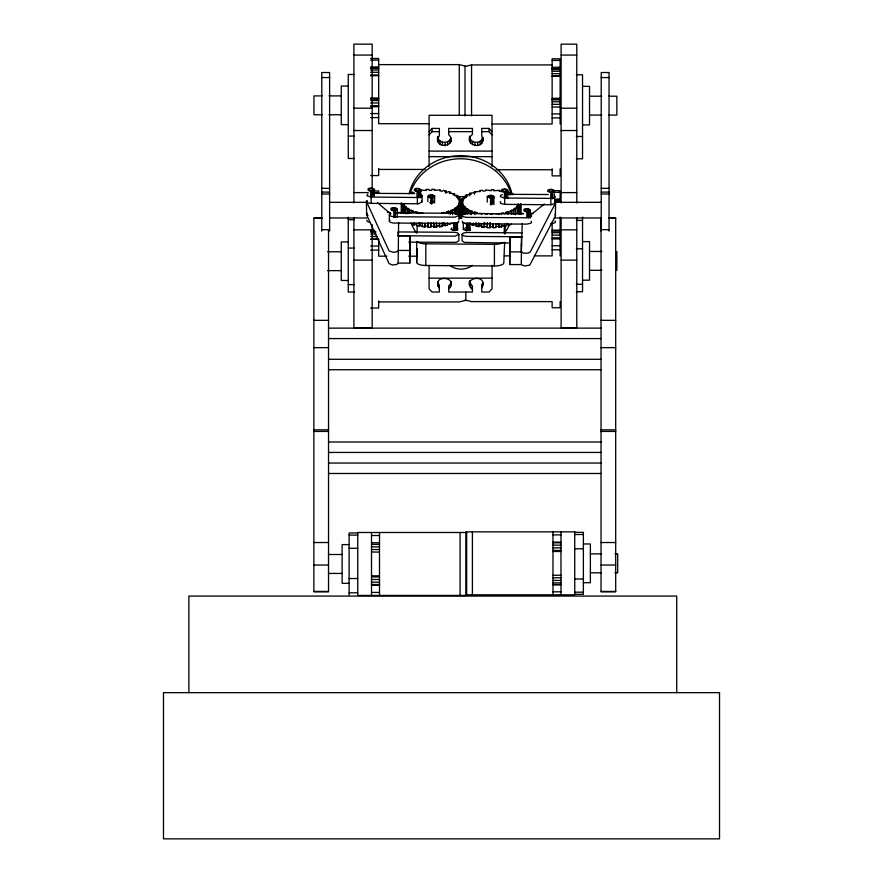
<?xml version="1.0" encoding="UTF-8"?>
<svg xmlns="http://www.w3.org/2000/svg" width="883" height="883" viewBox="0 0 883 883"><rect width="100%" height="100%" fill="white"/><g stroke="black" fill="none" stroke-linecap="round" stroke-linejoin="round"><path stroke-width="1.32" d="M472.427 289.37C459.911 277.681 488.983 272.748 481.765 287.814M398.586 222.472L398.167 263.101L396.787 264.47L392.306 264.966L389.05 263.576L366.6 214.712L366.456 201.534L367.085 200.562M398.564 236.478L398.001 232.836M398.167 263.101L409.756 263.123L409.977 235.816L398.388 235.783M409.756 263.123L409.977 235.816M521.301 264.58L509.712 264.547L509.933 237.24L521.522 237.273L521.301 264.58L524.524 266.004L529.767 265.132L555.385 216.037L555.562 202.858L554.977 201.876M509.712 264.547L509.933 237.24M416.997 232.384L417.273 225.54M504.635 242.339L503.807 262.891A9.194 3.146 0 0 1 494.414 265.993L425.816 265.507A9.327 3.19 0 0 1 416.666 262.273L417.218 248.576M504.138 233.002L504.414 226.158M504.966 234.116L505.297 225.905M522.283 223.476L521.158 251.423L523.409 253.134L528.045 253.167L530.253 251.997L555.562 202.858M438.376 142.284L437.67 136.688C434.657 151.059 459.116 145.574 448.696 134.624L448.696 128.421L472.427 128.421L472.427 134.315C460.915 144.315 485.253 151.843 482.935 137.318L481.963 139.591L481.963 142.825M437.67 139.922L439.359 135.364L439.359 128.421L432.107 128.421L429.094 131.6M430.871 222.56L430.716 227.328L428.001 227.262L428.145 222.483M460.551 202.141L460.727 200.993L463.045 201.059L463.487 199.922L461.246 199.668L461.246 202.207M461.29 205.916L461.467 202.24M490.197 222.98L490.043 227.759L487.328 227.682L487.482 222.902M370.926 197.792L371.003 190.562C365.794 190.32 371.478 186.854 373.388 189.282A3.642 1.247 0 0 1 373.332 189.845L372.218 189.955L372.218 195.386M395.098 216.324L395.098 209.536L396.213 209.437A3.642 1.247 0 0 0 396.279 208.863C394.359 206.434 388.686 209.9 393.884 210.143L393.807 210.584C390.783 211.258 389.282 207.626 393.045 207.704A2.837 0.971 0 0 1 395.22 207.748L397.328 208.741A5.132 1.755 0 0 1 397.24 209.558L396.577 210.033L397.207 210.286L397.207 217.086M417.273 196.766L417.35 190.894C412.151 190.64 417.825 187.185 419.745 189.613A3.642 1.247 0 0 1 419.679 190.176L418.564 190.287L418.564 195.717M432.471 203.509L432.471 196.71L433.586 196.611A3.642 1.247 0 0 0 433.641 196.048C431.732 193.62 426.048 197.075 431.257 197.328L431.18 197.77C428.156 198.443 426.644 194.812 430.418 194.889A2.837 0.971 0 0 1 432.593 194.922L434.69 195.916A5.132 1.755 0 0 1 434.613 196.743L433.95 197.218L434.579 197.472L434.579 202.902M451.787 227.98L450.882 229.359L454.061 230.474L454.138 223.244L453.509 223.211M454.061 230.474L454.226 222.825M465.992 223.399L466.555 223.874L463.685 223.101M463.266 222.384L463.365 229.547L466.555 230.673L465.407 230.088M490.506 204.977L490.584 197.748C485.385 197.505 491.058 194.039 492.979 196.468A3.642 1.247 0 0 1 492.913 197.03L491.798 197.141L491.798 203.929M505.705 196.335L505.705 190.905L506.82 190.794A3.642 1.247 0 0 0 506.875 190.231C504.966 187.803 499.281 191.269 504.48 191.512L504.414 191.953C501.378 192.626 499.877 188.995 503.652 189.072A2.837 0.971 0 0 1 505.816 189.105L507.924 190.099A5.132 1.755 0 0 1 507.835 190.927L507.184 191.401L507.813 191.655L507.813 198.443M528.089 216.015L528.089 210.584L529.215 210.485A3.642 1.247 0 0 0 529.27 209.911C527.361 207.494 521.676 210.949 526.875 211.192L526.809 211.633C523.774 212.306 522.272 208.675 526.047 208.752A2.837 0.971 0 0 1 528.211 208.796L530.319 209.79A5.132 1.755 0 0 1 530.23 210.607L529.579 211.081L529.579 216.512M552.052 196.666L552.052 191.225L553.166 191.125A3.642 1.247 0 0 0 553.233 190.562C551.312 188.134 545.639 191.589 550.837 191.843L549.094 192.053L547.581 191.158L547.957 190.077L549.999 189.404A2.837 0.971 0 0 1 552.173 189.437L554.281 190.43A5.132 1.755 0 0 1 554.193 191.258L553.531 191.732L554.16 191.986L554.16 198.774M366.82 201.103L367.328 202.505L370.032 203.344L418.564 203.774L422.074 201.909L422.074 195.573L420.772 194.183M366.82 213.774L366.864 214.735M366.82 220.11L367.328 221.512L370.032 222.35M439.359 288.333C430.451 273.896 460.175 276.302 448.696 289.072M366.456 214.205L367.085 213.233M458.796 221.225L458.023 222.682L455.021 223.487L392.747 223.013L389.944 222.097L389.337 221.114L389.337 214.779L390.716 213.41M389.337 221.114L389.977 220.143M462.239 221.236L462.681 222.715L466.688 223.708L526.555 224.127L530.76 223.3L531.588 222.35L531.169 221.357M510.186 243.002L464.37 242.439L462.074 240.75L462.074 234.414L463.454 233.035L466.743 232.472L522.107 232.902M450.429 287.196L451.224 281.622L451.224 284.845M463.266 229.183L464.281 228.167M487.228 202.13L487.35 196.324L489.745 195.309A2.837 0.971 0 0 1 491.919 195.342L494.016 196.335A5.132 1.755 0 0 1 493.939 197.163L493.277 197.637L493.277 203.068M422.074 195.573L420.661 196.942L417.361 197.494L371.169 197.064L366.864 195.728L367.924 193.929M461.29 203.388L458.972 203.322L458.531 204.459L460.76 204.713L460.76 217.384L460.054 218.487L460.054 205.816L460.76 204.713M518.299 203.741L517.857 204.878L520.087 205.132L520.087 213.995M397.913 231.942L454.635 232.284L457.78 232.98L458.84 234.403L455.021 236.158L397.869 235.717M458.84 234.403L458.84 240.739L456.18 242.339L408.785 242.141M438.376 139.061C441.081 143.896 449.127 143.355 450.97 138.057L450.97 141.291M422.217 222.935L422.217 226.743L424.855 227.041L425.451 223.565M461.246 199.668L461.952 198.554L464.193 198.807L465.153 197.737L463.078 197.306L464.281 196.269L466.367 196.699L467.802 195.728L465.97 195.132L465.97 197.671M481.544 214.492L482.151 213.554L476.125 213.509L477.151 212.637L474.833 212.03L473.42 212.803L471.257 212.097L471.257 214.635M484.789 222.715L484.182 227.461L481.544 227.163L482.151 226.225L479.59 225.816L478.564 226.688L476.125 226.18L476.125 222.384M519.381 213.841L519.381 206.236L520.087 205.132M519.381 206.236L517.151 205.993L516.18 207.064L518.266 207.494L518.266 213.829M450.429 283.962L448.696 285.838L448.696 292.041L472.427 292.041L472.427 286.136L469.535 282.141M500.727 201.6L500.186 202.527L500.804 203.454L504.657 204.348L550.849 204.779L555.385 203.366M429.094 134.834L432.107 131.655L432.107 128.421M469.557 137.527C470.915 142.969 478.84 144.095 481.963 139.591M469.977 222.847L469.326 223.322L469.326 230.121L469.955 230.375L469.955 223.576L469.326 223.322M416.798 213.09L417.814 212.207L415.507 211.6L414.094 212.384L411.931 211.677L413.332 210.905L407.803 209.9L407.803 213.697M419.237 213.598L420.264 212.726L422.825 213.123M421.136 191.081L420.385 190.154L426.379 190.452L426.081 189.481L428.785 189.337L429.083 190.309L431.809 190.264L431.964 189.293L434.69 189.37L434.535 190.342L440.462 189.889L439.866 190.827L442.416 191.236L443.443 190.353L445.893 190.871L444.866 191.743L447.184 192.351L448.597 191.578L450.76 192.273L449.348 193.046L454.877 194.061L453.134 194.702L454.723 195.64L456.732 195.143L458.1 196.147L458.1 198.675M416.798 223.222L416.798 225.761L422.825 225.794M457.725 214.437L457.725 208.101L458.928 207.075L456.853 206.644L457.813 205.562L460.054 205.816M476.125 226.18L477.151 225.308M518.266 207.494L517.052 208.52L514.977 208.09L513.531 209.072L515.374 209.668L515.374 214.735M530.462 215.165L544.336 204.006M457.725 208.101L455.65 207.671L454.204 208.653L456.047 209.238L456.047 214.315M420.043 196.214L420.043 190.783L420.705 190.309A5.132 1.755 0 0 0 420.794 189.481L418.685 188.487A2.837 0.971 0 0 0 416.511 188.454C412.747 188.377 414.248 192.008 417.273 191.335M469.326 230.121L469.977 229.646A5.132 1.755 0 0 0 470.065 228.818L469.513 228.322M465.97 195.132L471.334 193.973L469.811 193.245L469.811 195.783M411.931 224.348L414.094 225.055L415.507 224.271M452.206 213.664L452.206 211.136L450.672 210.397L456.047 209.238M471.257 212.097L472.67 211.324L467.129 210.32L467.129 214.116M510.087 195.231L510.087 192.693L508.674 193.476L514.204 194.481M471.257 224.768L473.42 225.474L474.833 224.701M511.533 214.083L511.533 211.556L509.999 210.816L515.374 209.668M407.803 209.9L409.546 209.249L407.957 208.322L405.948 208.807L404.591 207.814L404.591 212.88M469.811 193.245L475.606 192.549L474.447 191.71L474.447 194.238M441.555 212.869L444.039 212.395L445.198 213.244L447.56 212.671L446.401 211.821L448.619 211.158L450.153 211.887L452.206 211.136M467.129 210.32L468.873 209.679L467.284 208.741L465.275 209.227L463.917 208.233L463.917 214.569M468.928 223.852L470.672 223.211M511.533 211.556L509.48 212.306L507.946 211.578L505.727 212.251L506.886 213.09L504.524 213.664L503.365 212.825L500.882 213.289L501.621 214.216M511.533 224.227L509.48 224.977L507.946 224.249M502.306 194.58L500.727 195.264L500.352 196.677L504.657 198.013L552.052 198.388L555.385 197.03L554.259 195.132M432.99 202.66L429.712 202.671M492.317 203.09L490.683 203.377M404.591 207.814L406.599 207.328L405.474 206.28L403.277 206.589L402.394 205.496L404.591 205.187L403.973 204.072L401.677 204.194L401.324 203.057M474.447 191.71L480.462 191.501L479.712 190.585L482.306 190.209L483.045 191.136L485.705 190.871L485.407 189.911L491.136 190.684L491.29 189.713L494.016 189.79L493.862 190.761L499.789 190.309L499.193 191.247L501.743 191.655M458.1 196.147L456.092 196.633L457.217 197.682L459.414 197.362L460.286 198.454L458.089 198.763L458.707 199.889L461.003 199.757L461.368 200.905L459.061 201.026L459.149 202.174L462.858 202.196L462.946 203.355L460.65 203.476L461.003 217.284M463.917 208.233L465.926 207.748L464.8 206.699L462.604 207.008L461.721 205.927L463.917 205.607L463.299 204.492L461.003 204.613M441.555 225.54L447.56 225.342L447.56 222.803M498.288 223.796L499.038 227.262L501.621 226.887L500.882 225.96L506.886 225.761L506.886 223.233M552.14 64.923L471.555 64.923L465.01 66.512L465.01 115.982M438.961 223.377L439.712 226.832L442.295 226.467L442.295 222.671M495.639 213.929L498.288 213.664L499.038 214.591M436.312 222.373L436.312 226.169L438.961 225.916M495.639 226.6L498.288 226.335M430.727 201.037L432.979 201.28M433.597 222.516L433.906 227.295L436.61 227.141L436.61 223.344M492.924 224.205L493.233 227.715L495.937 227.56L495.937 223.763M430.705 202.086L432.979 202.35M453.586 228.013L456.158 228.41M550.849 223.785L554.899 222.836L555.562 221.865L554.977 220.882M466.069 228.2L468.343 228.454M372.218 189.955L372.394 190.783L374.326 190.706L374.326 196.136M418.564 190.287L418.741 191.114L420.672 191.037L420.672 197.825M505.705 190.905L505.882 191.732L507.813 191.655M552.052 191.225L552.228 192.064L554.16 191.986M432.471 196.71L432.648 197.549L434.579 197.472M491.798 197.141L491.974 197.969L493.906 197.891L493.906 204.679M395.098 209.536L395.275 210.364L397.207 210.286M528.089 210.584L528.277 211.412L530.208 211.335L530.208 218.134M455.529 223.465L457.46 223.388L457.46 230.176L455.529 230.253L455.352 222.637L455.529 230.253M469.955 230.375L468.012 230.452L467.835 222.825L468.012 223.653L469.955 223.576M490.197 214.105L492.924 214.072M430.871 226.357L433.597 226.324M490.197 226.776L492.924 226.743M353.906 55.066L372.173 55.066M561.113 55.066L576.776 55.066M370.672 58.488L378.664 58.488L378.664 123.708L429.204 123.708M370.672 60.121L378.664 60.121M552.14 60.43L560.131 60.43M378.664 64.614L459.248 64.614L465.794 66.192M370.672 66.942L378.664 66.942M552.14 67.251L560.131 67.251M370.672 67.87L378.664 67.87M370.672 68.333L378.664 68.455M552.14 68.653L560.131 68.653M552.14 68.841L560.131 68.841M552.14 69.503L560.131 69.503M370.672 70.011L378.664 70.011M552.14 71.258L560.131 71.258M370.672 72.296L378.664 72.296M552.14 73.664L560.131 73.664M354.436 74.47L348.266 74.47L348.266 158.487L354.436 158.487M576.367 74.79L582.537 74.79L582.537 158.808L576.367 158.808M370.672 74.945L378.664 74.945M370.672 75.706L378.664 75.706M552.14 76.015L560.131 76.015M552.14 76.324L560.131 76.324M321.787 77.561L329.613 77.561M601.213 77.561L609.049 77.561M348.266 86.048L341.279 86.048L341.279 124.624L348.266 124.624M582.537 86.357L589.524 86.357L589.524 124.933L582.537 124.933M322.152 95.905L313.951 95.905L313.951 114.757L322.152 114.757M328.984 95.905L341.279 95.905M589.524 96.214L601.82 96.214M608.652 96.214L616.853 96.214L616.853 115.066L608.652 115.066M370.672 97.98L378.664 97.98M552.14 98.289L560.131 98.289M370.672 98.719L378.664 98.719M370.672 98.984L378.664 98.984M552.14 99.415L560.131 99.415M552.14 99.779L560.131 99.779M370.672 100.541L378.664 100.541M552.14 101.788L560.131 101.788M370.672 102.98L378.664 102.98M552.14 104.326L560.131 104.326M370.672 105.651L378.664 105.651M370.672 106.744L378.664 106.744M552.14 107.009L560.131 107.053M353.906 108.201L372.173 108.201M561.113 108.201L576.776 108.201M370.672 113.565L378.664 113.565M552.14 113.874L560.131 113.874M328.984 114.757L341.279 114.757M589.524 115.066L601.82 115.066M370.672 117.594L378.664 117.594M552.14 117.903L560.131 117.903M492.041 124.017L552.14 124.017L552.14 58.797L560.131 58.797L560.131 124.017M492.041 131.6L489.027 128.421L481.765 128.421L481.765 135.872L482.935 140.552M353.906 130.518L372.173 130.518M561.113 130.518L576.776 130.518M432.107 131.655L439.359 131.655M448.696 131.655L472.427 131.655M481.765 131.655L489.027 131.655L492.041 134.834M348.266 136.07L354.436 136.07M576.367 136.501L582.537 136.501M429.094 151.103L492.041 151.103M429.094 156.655L492.041 156.655M378.664 169.437L425.109 169.437M496.136 169.746L552.14 169.746M370.672 175.562L378.664 175.562L378.664 168.476M321.787 188.333L329.613 188.333M601.213 188.333L609.049 188.333M553.475 190.662L560.131 190.662L560.131 202.273M373.332 190.971L378.664 190.971L378.664 193.421M321.787 192.097L329.613 192.097M601.213 192.097L609.049 192.097M553.475 192.295L560.131 192.295M353.906 192.593L368.255 192.593M373.332 192.604L378.664 192.604M561.113 192.593L576.776 192.593M321.787 193.995L329.613 193.995M601.213 193.995L609.049 193.995M554.8 199.117L560.131 199.117M554.8 200.044L560.131 200.044M554.8 200.507L560.131 200.507M554.8 200.629L560.131 200.629M554.8 202.185L560.131 202.185M329.613 202.328L366.842 202.328M554.347 202.328L601.213 202.328M321.865 217.969L313.873 217.969L313.873 591.82L328.531 591.82L328.531 230.673M329.613 217.969L366.842 217.969M554.347 217.969L601.213 217.969M609.027 217.969L615.694 217.969L615.694 591.82L601.036 591.82L601.036 217.969M313.873 218.256L321.865 218.256M609.027 218.256L615.694 218.256M348.266 219.679L354.436 219.679M576.367 220.397L582.537 220.397M321.787 229.701L329.613 229.701M601.213 229.701L609.049 229.701M353.906 229.856L372.173 229.856M561.113 229.856L576.776 229.856M552.14 230.154L560.131 230.154M370.672 230.463L374.668 230.463M552.14 231.158L560.131 231.158M370.672 231.589L374.668 231.589M370.672 231.953L376.003 231.953M552.14 232.715L560.131 232.715M370.672 233.962L376.003 233.962M552.14 235.154L560.131 235.154M370.672 236.501L377.328 236.501M552.14 237.825L560.131 237.825M552.14 238.918L560.131 238.918M378.664 239.183L370.672 239.183L378.664 239.227L378.664 256.191L386.864 256.191M582.537 241.6L589.524 241.6L589.524 280.176L582.537 280.176M348.266 241.92L341.279 241.92L341.279 280.485L348.266 280.485M552.14 245.739L560.131 245.739M370.672 246.048L378.664 246.048M348.266 248.068L354.436 248.068M576.367 248.785L582.537 248.785M552.14 249.768L560.131 249.768M370.672 250.077L378.664 250.077M589.524 251.467L601.82 251.467M327.615 251.776L341.279 251.776M504.336 255.882L509.8 255.882M534.381 255.882L552.14 255.882L552.14 222.858M408.719 256.191L416.908 256.191M353.906 260.132L372.173 260.132M561.113 260.132L576.776 260.132M589.524 270.319L601.82 270.319M327.615 270.628L341.279 270.628M429.094 278.156L492.041 278.156M576.367 284.304L582.537 284.304M348.266 284.613L354.436 284.613M576.367 291.743L582.537 291.743L582.537 217.052M354.436 292.063L348.266 292.063L348.266 217.196M378.664 301.92L459.248 301.92L465.794 300.341L465.794 292.107M370.672 308.046L378.664 308.046L378.664 300.96M313.873 320.341L328.531 320.341M601.036 320.341L615.694 320.341M328.531 328.134L601.036 328.134M328.531 338.575L601.036 338.575M313.873 347.648L328.531 347.648M601.036 347.648L615.694 347.648M328.531 359.293L601.036 359.293M328.531 369.734L601.036 369.734M313.873 429.844L328.531 429.844M601.036 429.844L615.694 429.844M313.873 431.434L328.531 431.434M601.036 431.434L615.694 431.434M328.531 441.997L601.036 441.997M328.531 452.438L601.036 452.438M328.531 463.045L601.036 463.045M328.531 473.487L601.036 473.487M574.734 532.361L583.376 532.361L583.376 594.325L574.734 594.325M357.747 532.979L349.105 532.979L349.105 594.943M574.734 534.502L583.376 534.502M552.979 534.877L560.981 534.877M349.105 535.12L357.747 535.12M371.511 535.506L379.502 535.506M552.979 542.14L560.981 542.14M313.873 542.526L328.531 542.526M601.036 542.526L615.694 542.526M371.511 542.769L379.502 542.769M552.979 542.813L560.981 542.813M583.376 543.972L590.374 543.972L590.374 582.703L583.376 582.703M371.511 544.403L379.502 544.403M349.105 544.601L342.118 544.601L342.118 583.332L349.105 583.332M552.979 545.153L560.981 545.153M371.511 546.853L379.502 546.853M552.979 547.824L560.981 547.824M349.105 548.299L357.747 548.299M574.734 548.773L583.376 548.773M371.511 549.524L379.502 549.524M552.979 550.396L560.981 550.396M552.979 551.478L560.981 551.478M371.511 552.007L379.502 552.096M590.374 553.873L601.301 553.873M614.954 553.873L617.692 553.873L617.692 572.802L614.954 572.802M328.454 554.502L342.118 554.502M313.873 565.043L328.531 565.043M601.036 565.043L615.694 565.043M590.374 572.802L601.301 572.802M328.454 573.431L342.118 573.431M552.979 575.297L560.981 575.208M371.511 575.826L379.502 575.826M371.511 576.908L379.502 576.908M552.979 577.78L560.981 577.78M349.105 578.531L357.747 578.531M574.734 579.005L583.376 579.005M371.511 579.48L379.502 579.48M552.979 580.451L560.981 580.451M371.511 582.151L379.502 582.151M552.979 582.901L560.981 582.901M371.511 584.491L379.502 584.491M552.979 584.546L560.981 584.546M552.979 584.745L560.981 584.745M371.511 585.164L379.502 585.164M313.873 591.433L328.531 591.433M601.036 591.433L615.694 591.433M552.979 591.809L560.981 591.809M574.734 592.184L583.376 592.184M371.511 592.427L379.502 592.427M349.105 592.802L357.747 592.802M409.756 250.452L398.167 250.43L396.787 251.798L393.498 252.361L389.05 250.904L366.456 201.534M509.712 251.876L521.301 251.909M373.741 193.377L414.778 193.576M507.228 194.326L548.266 194.525M387.427 212.45L390.154 212.461M396.997 212.494L401.103 212.516M520.915 213.399L523.641 213.41M530.484 213.443L533.222 213.454M457.902 196.622L466.136 196.677M396.555 212.924L454.635 213.278L457.78 213.973L458.84 215.397L455.021 217.152L393.939 216.743L390.672 216.169L389.337 214.779M523.464 213.907L466.743 213.465L463.454 214.028L462.074 215.408L463.409 216.788L466.688 217.373L526.555 217.792L530.76 216.964L531.588 216.015L530.528 214.591M416.953 241.423A9.327 3.19 0 0 0 425.816 243.829L494.414 244.326A9.194 3.146 0 0 0 503.056 242.428M522.46 236.765L466.688 236.379L463.409 235.794L462.074 234.414M490.661 202.483L492.306 202.77M490.661 201.423L492.306 201.71M453.509 229.999L454.138 230.033M484.789 213.852L487.482 214.039M484.789 226.523L487.482 226.71M425.451 226.092L428.145 226.28M490.506 198.189L487.228 196.699M370.926 191.004C367.902 191.677 366.39 188.046 370.165 188.123A2.837 0.971 0 0 1 372.339 188.156L374.436 189.15A5.132 1.755 0 0 1 374.359 189.977L373.697 190.452L374.326 190.706M454.061 223.686L451.191 222.913M468.553 227.946L467.957 227.825A2.837 0.971 0 0 0 465.794 227.792M456.058 227.759L455.473 227.637A2.837 0.971 0 0 0 453.31 227.593M465.01 300.032L471.555 301.611L552.14 301.611L552.14 307.737L560.131 307.737L560.131 301.611M507.924 191.997L510.087 192.693M467.835 229.624L468.509 229.845M455.352 229.425L456.025 229.657L456.025 222.858M529.579 211.081L530.208 211.335M493.277 197.637L493.906 197.891M420.043 190.783L420.672 191.037M457.46 223.388L456.831 223.134L457.493 222.659A5.132 1.755 0 0 0 457.67 222.108M457.46 230.176L456.831 229.922L457.493 229.448A5.132 1.755 0 0 0 457.582 228.631L457.019 228.134M414.061 192.803L412.538 192.064L410.485 192.825L412.008 193.554M448.619 223.829L450.153 224.558M367.328 215.176L368.034 215.551M452.416 229.723L451.809 229.26M377.615 202.792L390.86 214.083M554.977 214.547L555.562 215.529M421.489 200.927L422.074 201.909M436.312 226.169L436.61 227.141M676.72 692.658L676.72 596.069L188.874 596.069L188.874 692.658M616.853 251.467L616.853 270.319M609.049 231.092L609.049 72.527L601.213 72.527L601.213 231.092M576.776 203.002L576.776 44.15L561.113 44.15L561.113 203.002M576.776 217.77L576.776 327.67L561.113 327.67L561.113 217.77M560.981 531.864L560.981 594.811M560.131 168.785L560.131 175.872L552.14 175.872L552.14 168.785M560.131 217.052L560.131 255.882M552.979 531.864L552.979 594.811M552.228 192.064L552.228 198.852M550.837 191.843L550.76 197.715M550.849 198.443L550.849 204.779M528.277 211.412L528.277 218.2M526.875 211.192L526.809 217.075M521.522 243.609L521.522 246.136M520.793 203.929L520.793 214.061M520.617 203.807L520.694 213.995M517.151 205.993L517.052 213.598M513.707 210.573L513.707 214.381M511.864 209.977L511.864 213.785M507.946 211.578L507.946 214.116M506.378 191.125L506.378 196.567M505.882 191.732L505.882 198.52M504.657 198.013L504.657 204.348M504.48 191.512L504.414 198.741M504.524 223.807L504.524 226.335M501.621 224.359L501.621 226.887M499.038 223.454L499.038 227.262M494.414 244.326L494.414 265.993M493.233 223.907L493.233 227.715M492.041 166.512L492.041 115.298L429.094 115.298L429.094 166.512M492.041 265.297L492.041 288.851L489.027 292.041L481.765 292.041L481.765 284.591L482.858 282.361L482.858 285.584M491.974 197.969L491.974 204.757M490.672 196.059L490.672 204.061M490.043 222.682L490.043 227.759M489.027 128.421L489.027 131.655M487.328 222.615L487.328 227.682M484.182 222.395L484.182 227.461M481.544 223.366L481.544 227.163M480.12 141.357L480.12 144.591M479.59 223.278L479.59 225.816M478.564 222.891L478.564 226.688M477.67 142.34L477.67 145.574M474.999 142.384L474.999 145.618M474.833 212.03L474.833 214.558M473.42 222.935L473.42 225.474M472.515 141.479L472.515 144.713M472.394 531.864L472.394 594.811M471.555 64.923L471.555 115.772M470.606 139.779L470.606 143.013M470.672 210.54L470.672 214.337M470.551 284.403L470.551 287.637M469.535 136.159L469.557 140.761M469.557 280.783L469.535 285.375M468.928 211.18L468.928 213.719M468.012 223.653L468.012 230.452M467.284 208.741L467.284 213.807M466.71 223.024L466.71 228.09M466.621 223.443L466.555 230.673M465.275 209.227L465.275 214.293M464.8 206.699L464.8 209.227M462.604 207.008L462.604 214.613M461.721 205.927L461.721 218.598M461.003 199.757L461.003 202.295M460.087 532.493L460.087 595.44M459.248 64.614L459.248 115.463M458.972 203.322L458.972 205.86M458.928 207.075L458.928 219.746M455.65 207.671L455.65 214.006M454.381 210.154L454.381 213.951M452.538 209.558L452.538 214.624M450.153 211.887L450.153 214.426M449.701 140.22L449.701 143.454M448.619 211.158L448.619 213.686M447.626 141.766L447.626 145M445.893 190.871L445.893 193.399M445.198 223.377L445.198 225.916M445.043 142.461L445.043 145.695M444.039 222.538L444.039 225.066M442.372 142.185L442.372 145.419M440.032 140.993L440.032 144.216M439.712 223.035L439.712 226.832M438.012 286.213L438.012 282.979L439.359 285.099L439.359 292.041L432.107 292.041L429.094 288.851L429.094 265.297M437.67 281.622L437.67 283.774M433.906 223.487L433.906 227.295M432.648 197.549L432.648 202.98M431.346 195.64L431.346 203.642M431.257 197.328L431.257 204.116M430.716 223.531L430.716 227.328M427.902 196.28L427.902 201.71M428.001 223.454L428.001 227.262M425.816 243.84L425.816 265.507M424.855 223.233L424.855 227.041M420.264 222.858L420.264 225.397M419.237 222.461L419.237 226.269M418.741 191.114L418.741 197.902M417.35 190.894L417.35 196.324M417.361 197.494L417.361 203.83M416.677 241.964L416.677 262.273M414.094 222.516L414.094 225.055M411.346 210.121L411.346 212.648M409.602 210.761L409.602 213.3M407.957 208.322L407.957 213.388M405.948 208.807L405.948 213.874M403.277 206.589L403.277 212.924M402.394 205.496L402.394 213.101M401.677 204.194L401.677 213.068M401.224 202.98L401.324 213.189M395.275 210.364L395.275 217.152M393.884 210.143L393.807 217.384M379.502 532.493L379.502 595.44M372.891 190.176L372.891 195.618M372.394 190.783L372.394 196.214M372.173 188.896L372.173 44.15L353.906 44.15L353.906 203.002M372.173 224.481L372.173 327.67L353.906 327.67L353.906 217.77M371.511 532.493L371.511 595.44M371.169 197.064L371.169 203.399M371.003 190.562L371.003 195.993M329.613 231.092L329.613 72.527L321.787 72.527L321.787 231.092M409.105 193.907A52.561 48.079 0 0 1 461.025 155.629A52.561 48.079 0 0 1 512.206 194.735M509.215 225.055A52.561 48.079 0 0 1 504.756 232.88M416.61 233.222A52.561 48.079 0 0 1 411.092 223.112M410.109 193.399A52.561 48.079 0 0 1 461.036 158.785A52.561 48.079 0 0 1 511.279 194.238M472.35 265.364A17.395 15.916 0 0 1 449.877 265.364M574.734 531.864L465.849 531.864L465.849 594.811L574.734 594.811L574.734 531.864M466.643 532.493L357.747 532.493L357.747 595.44L466.643 595.44L466.643 532.493M719.524 692.658L163.476 692.658L163.476 838.85L719.524 838.85L719.524 692.658"/></g></svg>
